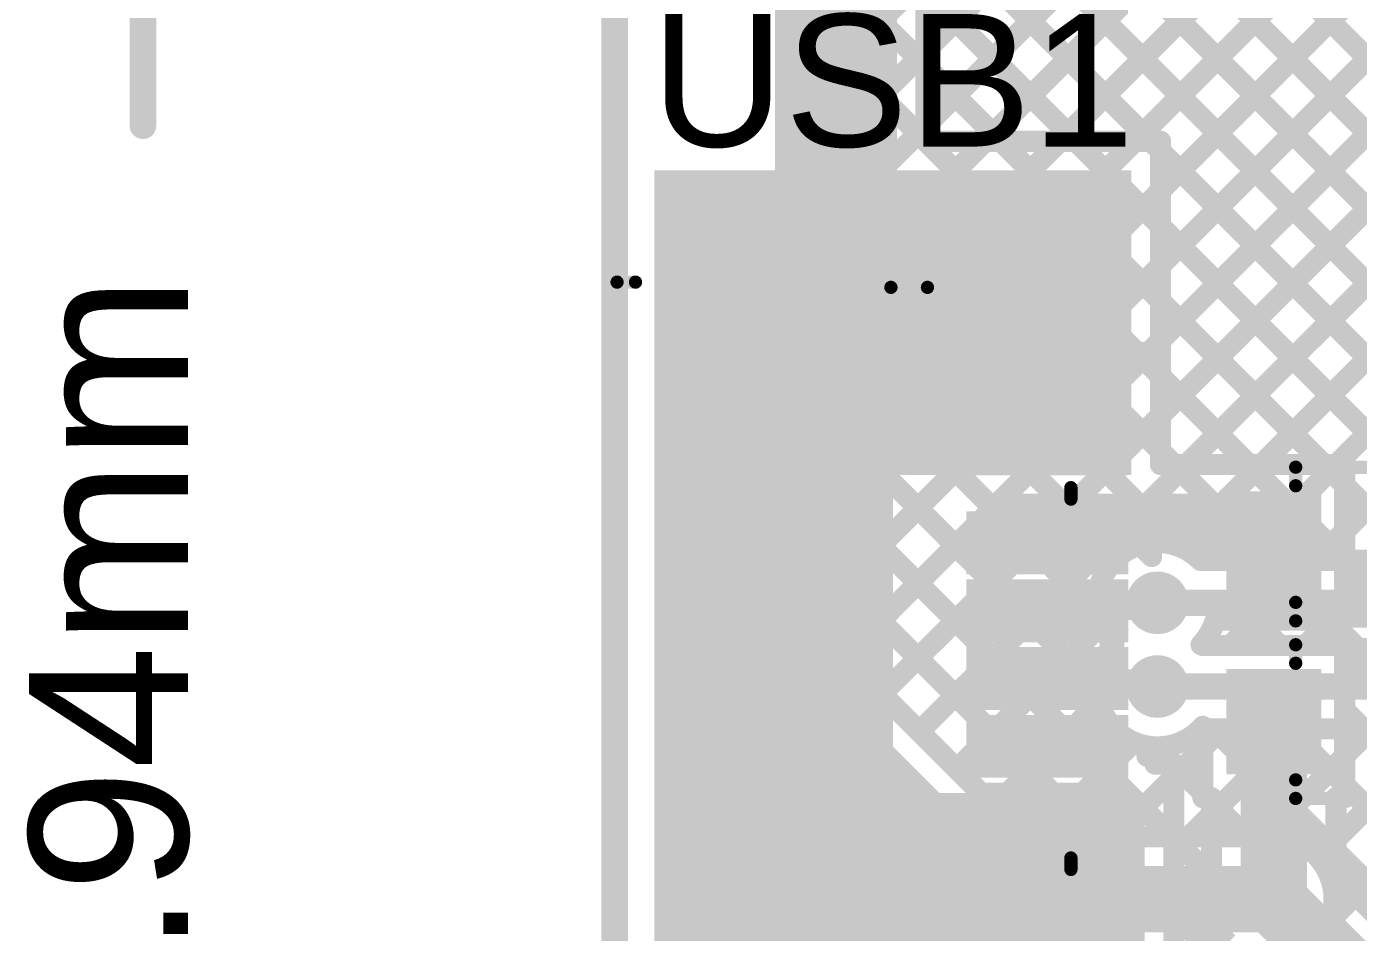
# Model space of a CAD drawing. Header units: millimetres. Extents: x -0.32 to 3.69, y -0.11 to 2.37.
# Drawn here: x -0.322 to 0.181, y 1.017 to 1.359 of the extents above; entities that cross this region are included whole.
import ezdxf

# ---------------------------------------------------------------- set-up
doc = ezdxf.new("R2010")
doc.units = ezdxf.units.MM
doc.header["$MEASUREMENT"] = 0
for name, color, linetype in [('BottomLayer', 5, 'Continuous'), ('Mechanical1', 6, 'Continuous'), ('Mechanical2', 216, 'Continuous'), ('TopLayer', 1, 'Continuous'), ('TopOverlay', 2, 'Continuous'), ('TopPaste', 8, 'Continuous'), ('TopSolder', 216, 'Continuous'), ('ViaHoleLayer', 16, 'Continuous')]:
    doc.layers.add(name, color=color, linetype=linetype)
doc.styles.add('Arial', font='', dxfattribs={"height": 0.2})
doc.styles.get('Arial').set_extended_font_data('Arial')

# ---------------------------------------------------------------- blocks, each defined once
blk = doc.blocks.new('10118192_0001LF__4')
at = {"layer": 'TopLayer'}
for points in [[(-0.18504, 0.09006), (-0.11417, 0.09006), (-0.11417, 0.01526), (-0.18504, 0.01526)], [(-0.00984, 0.01526), (-0.08465, 0.01526), (-0.08465, 0.09006), (-0.00984, 0.09006)], [(0.08465, 0.01526), (0.00984, 0.01526), (0.00984, 0.09006), (0.08465, 0.09006)], [(0.11417, 0.09006), (0.18504, 0.09006), (0.18504, 0.01526), (0.11417, 0.01526)], [(-0.08071, -0.07923), (-0.16339, -0.07923), (-0.16339, -0.01624), (-0.08071, -0.01624)], [(0.16339, -0.07923), (0.08071, -0.07923), (0.08071, -0.01624), (0.16339, -0.01624)], [(-0.04331, -0.07923), (-0.05906, -0.07923), (-0.05906, -0.02608), (-0.04331, -0.02608)], [(-0.01772, -0.07923), (-0.03346, -0.07923), (-0.03346, -0.02608), (-0.01772, -0.02608)], [(0.00787, -0.07923), (-0.00787, -0.07923), (-0.00787, -0.02608), (0.00787, -0.02608)], [(0.03346, -0.07923), (0.01772, -0.07923), (0.01772, -0.02608), (0.03346, -0.02608)], [(0.05906, -0.07923), (0.04331, -0.07923), (0.04331, -0.02608), (0.05906, -0.02608)]]:
    blk.add_hatch(color=1, dxfattribs=at).paths.add_polyline_path(points)
at = {"layer": 'TopPaste'}
for points in [[(-0.18504, 0.09006), (-0.11417, 0.09006), (-0.11417, 0.01526), (-0.18504, 0.01526)], [(-0.00984, 0.01526), (-0.08465, 0.01526), (-0.08465, 0.09006), (-0.00984, 0.09006)], [(0.08465, 0.01526), (0.00984, 0.01526), (0.00984, 0.09006), (0.08465, 0.09006)], [(0.11417, 0.09006), (0.18504, 0.09006), (0.18504, 0.01526), (0.11417, 0.01526)], [(-0.08071, -0.07923), (-0.16339, -0.07923), (-0.16339, -0.01624), (-0.08071, -0.01624)], [(0.16339, -0.07923), (0.08071, -0.07923), (0.08071, -0.01624), (0.16339, -0.01624)], [(-0.04331, -0.07923), (-0.05906, -0.07923), (-0.05906, -0.02608), (-0.04331, -0.02608)], [(-0.01772, -0.07923), (-0.03346, -0.07923), (-0.03346, -0.02608), (-0.01772, -0.02608)], [(0.00787, -0.07923), (-0.00787, -0.07923), (-0.00787, -0.02608), (0.00787, -0.02608)], [(0.03346, -0.07923), (0.01772, -0.07923), (0.01772, -0.02608), (0.03346, -0.02608)], [(0.05906, -0.07923), (0.04331, -0.07923), (0.04331, -0.02608), (0.05906, -0.02608)]]:
    blk.add_hatch(color=8, dxfattribs=at).paths.add_polyline_path(points)
at = {"layer": 'TopSolder'}
for points in [[(-0.18904, 0.09406), (-0.11017, 0.09406), (-0.11017, 0.01126), (-0.18904, 0.01126)], [(-0.00584, 0.01126), (-0.08865, 0.01126), (-0.08865, 0.09406), (-0.00584, 0.09406)], [(0.08865, 0.01126), (0.00584, 0.01126), (0.00584, 0.09406), (0.08865, 0.09406)], [(0.11017, 0.09406), (0.18904, 0.09406), (0.18904, 0.01126), (0.11017, 0.01126)], [(-0.07671, -0.08323), (-0.16739, -0.08323), (-0.16739, -0.01224), (-0.07671, -0.01224)], [(0.16739, -0.08323), (0.07671, -0.08323), (0.07671, -0.01224), (0.16739, -0.01224)], [(-0.03931, -0.08323), (-0.06306, -0.08323), (-0.06306, -0.02208), (-0.03931, -0.02208)], [(-0.01372, -0.08323), (-0.03746, -0.08323), (-0.03746, -0.02208), (-0.01372, -0.02208)], [(0.01187, -0.08323), (-0.01187, -0.08323), (-0.01187, -0.02208), (0.01187, -0.02208)], [(0.03746, -0.08323), (0.01372, -0.08323), (0.01372, -0.02208), (0.03746, -0.02208)], [(0.06306, -0.08323), (0.03931, -0.08323), (0.03931, -0.02208), (0.06306, -0.02208)]]:
    blk.add_hatch(color=216, dxfattribs=at).paths.add_polyline_path(points)
at = {"layer": 'TopOverlay'}
for points, const_width in [([(-0.198, 0.107), (-0.189, 0.107)], 0.00787), ([(-0.179, 0.107), (-0.17, 0.107)], 0.00787), ([(-0.161, 0.107), (-0.16, 0.107)], 0.00787), ([(-0.14961, 0.10974), (0.14961, 0.10974)], 0.005), ([(-0.14961, 0.10974), (-0.14961, 0.10139)], 0.005), ([(0.14961, 0.10974), (0.14961, 0.10279)], 0.005), ([(-0.209, 0.10279), (-0.209, 0.07479)], 0.00787), ([(-0.221, 0.08679), (-0.209, 0.07479)], 0.00787), ([(-0.221, 0.08679), (-0.196, 0.08679)], 0.00787), ([(-0.196, 0.08679), (-0.208, 0.07479)], 0.00787), ([(-0.14764, 0.0064), (-0.14764, -0.00738)], 0.005), ([(0.14764, 0.0064), (0.14764, -0.00738)], 0.005), ([(-0.07205, -0.06152), (-0.06772, -0.06152)], 0.005), ([(0.06772, -0.06152), (0.07205, -0.06152)], 0.005), ([(0.051, -0.087), (0.046, -0.092)], 0.00787), ([(0.051, -0.087), (0.056, -0.092)], 0.00787), ([(0.046, -0.092), (0.056, -0.092)], 0.00787)]:
    blk.add_lwpolyline(points, dxfattribs=dict(at, const_width=const_width))
for points, const_width in [([(-0.19997, 0.107, 1), (-0.19603, 0.107, 1)], 0.00394), ([(-0.19097, 0.107, 1), (-0.18703, 0.107, 1)], 0.00394), ([(-0.18097, 0.107, 1), (-0.17703, 0.107, 1)], 0.00394), ([(-0.17197, 0.107, 1), (-0.16803, 0.107, 1)], 0.00394), ([(-0.16297, 0.107, 1), (-0.15903, 0.107, 1)], 0.00394), ([(-0.16197, 0.107, 1), (-0.15803, 0.107, 1)], 0.00394), ([(-0.15086, 0.10974, 1), (-0.14836, 0.10974, 1)], 0.0025), ([(-0.15086, 0.10974, 1), (-0.14836, 0.10974, 1)], 0.0025), ([(0.14836, 0.10974, 1), (0.15086, 0.10974, 1)], 0.0025), ([(0.14836, 0.10974, 1), (0.15086, 0.10974, 1)], 0.0025), ([(-0.21097, 0.10279, 1), (-0.20703, 0.10279, 1)], 0.00394), ([(-0.15086, 0.10139, 1), (-0.14836, 0.10139, 1)], 0.0025), ([(0.14836, 0.10279, 1), (0.15086, 0.10279, 1)], 0.0025), ([(-0.22297, 0.08679, 1), (-0.21903, 0.08679, 1)], 0.00394), ([(-0.22297, 0.08679, 1), (-0.21903, 0.08679, 1)], 0.00394), ([(-0.19797, 0.08679, 1), (-0.19403, 0.08679, 1)], 0.00394), ([(-0.19797, 0.08679, 1), (-0.19403, 0.08679, 1)], 0.00394), ([(-0.21097, 0.07479, 1), (-0.20703, 0.07479, 1)], 0.00394), ([(-0.21097, 0.07479, 1), (-0.20703, 0.07479, 1)], 0.00394), ([(-0.20997, 0.07479, 1), (-0.20603, 0.07479, 1)], 0.00394), ([(-0.14889, 0.0064, 1), (-0.14639, 0.0064, 1)], 0.0025), ([(0.14639, 0.0064, 1), (0.14889, 0.0064, 1)], 0.0025), ([(-0.14889, -0.00738, 1), (-0.14639, -0.00738, 1)], 0.0025), ([(0.14639, -0.00738, 1), (0.14889, -0.00738, 1)], 0.0025), ([(-0.0733, -0.06152, 1), (-0.0708, -0.06152, 1)], 0.0025), ([(-0.06897, -0.06152, 1), (-0.06647, -0.06152, 1)], 0.0025), ([(0.06647, -0.06152, 1), (0.06897, -0.06152, 1)], 0.0025), ([(0.0708, -0.06152, 1), (0.0733, -0.06152, 1)], 0.0025), ([(0.04903, -0.087, 1), (0.05297, -0.087, 1)], 0.00394), ([(0.04903, -0.087, 1), (0.05297, -0.087, 1)], 0.00394), ([(0.04403, -0.092, 1), (0.04797, -0.092, 1)], 0.00394), ([(0.04403, -0.092, 1), (0.04797, -0.092, 1)], 0.00394), ([(0.05403, -0.092, 1), (0.05797, -0.092, 1)], 0.00394), ([(0.05403, -0.092, 1), (0.05797, -0.092, 1)], 0.00394)]:
    blk.add_lwpolyline(points, format="xyb", close=True, dxfattribs=dict(at, const_width=const_width))
blk = doc.blocks.new('SOD_323_51')
at = {"layer": 'TopLayer'}
for points in [[(-0.02953, -0.01772), (-0.06102, -0.01772), (-0.06102, 0.01772), (-0.02953, 0.01772)], [(0.06102, -0.01772), (0.02953, -0.01772), (0.02953, 0.01772), (0.06102, 0.01772)]]:
    blk.add_hatch(color=1, dxfattribs=at).paths.add_polyline_path(points)
at = {"layer": 'TopOverlay'}
for points in [[(-0.079, 0.019), (-0.036, 0.019), (-0.036, 0.031), (-0.079, 0.031)], [(-0.079, -0.02), (-0.062, -0.02), (-0.062, 0.02), (-0.079, 0.02)], [(-0.079, -0.031), (-0.036, -0.031), (-0.036, -0.019), (-0.079, -0.019)]]:
    blk.add_hatch(color=2, dxfattribs=at).paths.add_polyline_path(points)
at = {"layer": 'TopPaste'}
for points in [[(-0.02953, -0.01772), (-0.06102, -0.01772), (-0.06102, 0.01772), (-0.02953, 0.01772)], [(0.06102, -0.01772), (0.02953, -0.01772), (0.02953, 0.01772), (0.06102, 0.01772)]]:
    blk.add_hatch(color=8, dxfattribs=at).paths.add_polyline_path(points)
at = {"layer": 'TopSolder'}
for points in [[(-0.02736, -0.01988), (-0.06319, -0.01988), (-0.06319, 0.01988), (-0.02736, 0.01988)], [(0.06319, -0.01988), (0.02736, -0.01988), (0.02736, 0.01988), (0.06319, 0.01988)]]:
    blk.add_hatch(color=216, dxfattribs=at).paths.add_polyline_path(points)
at = {"layer": 'TopOverlay', "const_width": 0.005}
for points in [[(0.037, 0.029), (-0.036, 0.029)], [(0.037, 0.029), (0.037, 0.022)], [(0.037, -0.022), (0.037, -0.029)], [(0.037, -0.029), (-0.036, -0.029)]]:
    blk.add_lwpolyline(points, dxfattribs=at)
at = {"layer": 'TopOverlay', "const_width": 0.0025}
for points in [[(-0.03725, 0.029, 1), (-0.03475, 0.029, 1)], [(0.03575, 0.029, 1), (0.03825, 0.029, 1)], [(0.03575, 0.029, 1), (0.03825, 0.029, 1)], [(0.03575, 0.022, 1), (0.03825, 0.022, 1)], [(0.03575, -0.022, 1), (0.03825, -0.022, 1)], [(-0.03725, -0.029, 1), (-0.03475, -0.029, 1)], [(0.03575, -0.029, 1), (0.03825, -0.029, 1)], [(0.03575, -0.029, 1), (0.03825, -0.029, 1)]]:
    blk.add_lwpolyline(points, format="xyb", close=True, dxfattribs=at)
blk = doc.blocks.new('SOD_323_52')
at = {"layer": 'TopLayer'}
for points in [[(-0.02953, -0.01772), (-0.06102, -0.01772), (-0.06102, 0.01772), (-0.02953, 0.01772)], [(0.06102, -0.01772), (0.02953, -0.01772), (0.02953, 0.01772), (0.06102, 0.01772)]]:
    blk.add_hatch(color=1, dxfattribs=at).paths.add_polyline_path(points)
at = {"layer": 'TopOverlay'}
for points in [[(-0.079, 0.019), (-0.036, 0.019), (-0.036, 0.031), (-0.079, 0.031)], [(-0.079, -0.02), (-0.062, -0.02), (-0.062, 0.02), (-0.079, 0.02)], [(-0.079, -0.031), (-0.036, -0.031), (-0.036, -0.019), (-0.079, -0.019)]]:
    blk.add_hatch(color=2, dxfattribs=at).paths.add_polyline_path(points)
at = {"layer": 'TopPaste'}
for points in [[(-0.02953, -0.01772), (-0.06102, -0.01772), (-0.06102, 0.01772), (-0.02953, 0.01772)], [(0.06102, -0.01772), (0.02953, -0.01772), (0.02953, 0.01772), (0.06102, 0.01772)]]:
    blk.add_hatch(color=8, dxfattribs=at).paths.add_polyline_path(points)
at = {"layer": 'TopSolder'}
for points in [[(-0.02736, -0.01988), (-0.06319, -0.01988), (-0.06319, 0.01988), (-0.02736, 0.01988)], [(0.06319, -0.01988), (0.02736, -0.01988), (0.02736, 0.01988), (0.06319, 0.01988)]]:
    blk.add_hatch(color=216, dxfattribs=at).paths.add_polyline_path(points)
at = {"layer": 'TopOverlay', "const_width": 0.005}
for points in [[(0.037, 0.029), (-0.036, 0.029)], [(0.037, 0.029), (0.037, 0.022)], [(0.037, -0.022), (0.037, -0.029)], [(0.037, -0.029), (-0.036, -0.029)]]:
    blk.add_lwpolyline(points, dxfattribs=at)
at = {"layer": 'TopOverlay', "const_width": 0.0025}
for points in [[(-0.03725, 0.029, 1), (-0.03475, 0.029, 1)], [(0.03575, 0.029, 1), (0.03825, 0.029, 1)], [(0.03575, 0.029, 1), (0.03825, 0.029, 1)], [(0.03575, 0.022, 1), (0.03825, 0.022, 1)], [(0.03575, -0.022, 1), (0.03825, -0.022, 1)], [(-0.03725, -0.029, 1), (-0.03475, -0.029, 1)], [(0.03575, -0.029, 1), (0.03825, -0.029, 1)], [(0.03575, -0.029, 1), (0.03825, -0.029, 1)]]:
    blk.add_lwpolyline(points, format="xyb", close=True, dxfattribs=at)

msp = doc.modelspace()

# ---------------------------------------------------------------- hatches: boundary and pattern name
at = {"layer": 'BottomLayer'}
h = msp.add_hatch(color=5, dxfattribs=at)
edge = h.paths.add_edge_path()
edge.add_arc((0.10483, 1.14183), 0.01181, 0, 360)
h = msp.add_hatch(color=5, dxfattribs=at)
edge = h.paths.add_edge_path()
edge.add_arc((0.10483, 1.11024), 0.01181, 0, 360)
h = msp.add_hatch(color=5, dxfattribs=at)
edge = h.paths.add_edge_path()
edge.add_arc((0.148, 1.03), 0.01181, 0, 360)
at = {"layer": 'TopLayer'}
for points in [[(-0.085, 1.19), (0.095, 1.19), (0.095, 1.305), (-0.085, 1.305)], [(-0.085, 0.92), (0.005, 0.92), (0.005, 1.305), (-0.085, 1.305)], [(0.037, 1.16174), (0.164, 1.16174), (0.164, 1.183), (0.037, 1.183)], [(-0.02, 0.92), (0.1, 0.92), (0.1, 1.07), (-0.02, 1.07)]]:
    msp.add_hatch(color=1, dxfattribs=at).paths.add_polyline_path(points)
h = msp.add_hatch(color=1, dxfattribs=at)
edge = h.paths.add_edge_path()
edge.add_arc((0.10483, 1.14183), 0.01181, 0, 360)
h = msp.add_hatch(color=1, dxfattribs=at)
edge = h.paths.add_edge_path()
edge.add_arc((0.10483, 1.11024), 0.01181, 0, 360)
h = msp.add_hatch(color=1, dxfattribs=at)
edge = h.paths.add_edge_path()
edge.add_arc((0.148, 1.03), 0.01181, 0, 360)
at = {"layer": 'ViaHoleLayer'}
h = msp.add_hatch(color=16, dxfattribs=at)
edge = h.paths.add_edge_path()
edge.add_arc((0.10483, 1.14183), 0.00591, 0, 360)
h = msp.add_hatch(color=16, dxfattribs=at)
edge = h.paths.add_edge_path()
edge.add_arc((0.10483, 1.11024), 0.00591, 0, 360)
h = msp.add_hatch(color=16, dxfattribs=at)
edge = h.paths.add_edge_path()
edge.add_arc((0.148, 1.03), 0.00591, 0, 360)

# ---------------------------------------------------------------- linework, layer by layer
at = {"layer": 'BottomLayer'}
for points, const_width in [([(-0.0035, 1.35758), (0.54642, 1.9075)], 0.008), ([(-0.0035, 1.32929), (0.57471, 1.9075)], 0.008), ([(-0.0035, 1.30101), (0.55368, 1.85819)], 0.008), ([(-0.0035, 1.27272), (0.56984, 1.84607)], 0.008), ([(-0.027, 1.102), (-0.027, 1.804)], 0.025), ([(-0.0035, 1.24444), (0.554, 1.80194)], 0.008), ([(-0.0035, 1.11173), (-0.0035, 1.79427)], 0.008), ([(-0.0035, 1.21616), (0.41363, 1.63328)], 0.008), ([(-0.0035, 1.18787), (0.4304, 1.62178)], 0.008), ([(-0.0035, 1.15959), (0.45841, 1.6215)], 0.008), ([(-0.0035, 1.1313), (0.4867, 1.6215)], 0.008), ([(0.00086, 1.10738), (0.51498, 1.6215)], 0.008), ([(0.015, 1.09323), (0.54327, 1.6215)], 0.008), ([(0.11313, 1.16308), (0.57155, 1.6215)], 0.008), ([(0.13617, 1.15783), (0.59983, 1.6215)], 0.008), ([(0.16445, 1.15783), (0.62812, 1.6215)], 0.008), ([(-0.0035, 1.53491), (0.35539, 1.17602)], 0.008), ([(-0.0035, 1.50663), (0.34125, 1.16188)], 0.008), ([(-0.0035, 1.47835), (0.31701, 1.15783)], 0.008), ([(-0.0035, 1.45006), (0.28873, 1.15783)], 0.008), ([(-0.0035, 1.42178), (0.26044, 1.15783)], 0.008), ([(-0.0035, 1.39349), (0.23216, 1.15783)], 0.008), ([(-0.0035, 1.36521), (0.20387, 1.15783)], 0.008), ([(-0.0035, 1.33692), (0.17559, 1.15783)], 0.008), ([(-0.0035, 1.30864), (0.14731, 1.15783)], 0.008), ([(-0.0035, 1.28036), (0.11424, 1.16262)], 0.008), ([(-0.0035, 1.25207), (0.08968, 1.15889)], 0.008), ([(-0.0035, 1.22379), (0.08236, 1.13793)], 0.008), ([(-0.0035, 1.1955), (0.08203, 1.10998)], 0.008), ([(-0.0035, 1.16722), (0.11022, 1.0535)], 0.008), ([(0.12109, 1.15783), (0.33721, 1.15783)], 0.008), ([(0.10483, 1.14183), (0.34383, 1.14183)], 0.01), ([(-0.0035, 1.13893), (0.08193, 1.0535)], 0.008), ([(0.02914, 1.07909), (0.08359, 1.13354)], 0.008), ([(-0.0035, 1.11173), (0.05473, 1.0535)], 0.008), ([(-0.027, 1.102), (0.045, 1.03)], 0.025), ([(0.10483, 1.11024), (0.33724, 1.11024)], 0.01), ([(0.04328, 1.06495), (0.08277, 1.10444)], 0.008), ([(0.0884, 1.0535), (0.12915, 1.09424)], 0.008), ([(0.11669, 1.0535), (0.15743, 1.09424)], 0.008), ([(0.12109, 1.09424), (0.33724, 1.09424)], 0.008), ([(0.12604, 1.09424), (0.67196, 0.54833)], 0.008), ([(0.14497, 1.0535), (0.18571, 1.09424)], 0.008), ([(0.15433, 1.09424), (0.70024, 0.54833)], 0.008), ([(0.16547, 1.04572), (0.214, 1.09424)], 0.008), ([(0.17013, 1.02209), (0.24228, 1.09424)], 0.008), ([(0.18261, 1.09424), (0.72853, 0.54833)], 0.008), ([(0.06012, 1.0535), (0.09588, 1.08926)], 0.008), ([(0.10457, 1.08743), (0.1385, 1.0535)], 0.008), ([(-0.026, 1.06777), (0.02837, 1.0134)], 0.008), ([(-0.026, 0.10629), (-0.026, 1.06777)], 0.008), ([(-0.026, 1.05223), (-0.01823, 1.06)], 0.008), ([(0.05473, 1.0535), (0.148, 1.0535)], 0.008), ([(-0.026, 1.0483), (0.3753, 0.647)], 0.008), ([(-0.026, 1.02395), (-0.00409, 1.04586)], 0.008), ([(0.045, 1.03), (0.148, 1.03)], 0.025), ([(-0.026, 0.99567), (0.01005, 1.03172)], 0.008), ([(0.17007, 1.02193), (0.64367, 0.54833)], 0.008), ([(-0.026, 1.02001), (0.34701, 0.647)], 0.008), ([(-0.026, 0.96738), (0.02419, 1.01757)], 0.008)]:
    msp.add_lwpolyline(points, dxfattribs=dict(at, const_width=const_width))
for points, const_width in [([(-0.0055, 1.35758, 1), (-0.0015, 1.35758, 1)], 0.004), ([(-0.0055, 1.33692, 1), (-0.0015, 1.33692, 1)], 0.004), ([(-0.0055, 1.32929, 1), (-0.0015, 1.32929, 1)], 0.004), ([(-0.0055, 1.30864, 1), (-0.0015, 1.30864, 1)], 0.004), ([(-0.0055, 1.30101, 1), (-0.0015, 1.30101, 1)], 0.004), ([(-0.0055, 1.28036, 1), (-0.0015, 1.28036, 1)], 0.004), ([(-0.0055, 1.27272, 1), (-0.0015, 1.27272, 1)], 0.004), ([(-0.0055, 1.25207, 1), (-0.0015, 1.25207, 1)], 0.004), ([(-0.0055, 1.24444, 1), (-0.0015, 1.24444, 1)], 0.004), ([(-0.0055, 1.22379, 1), (-0.0015, 1.22379, 1)], 0.004), ([(-0.0055, 1.21616, 1), (-0.0015, 1.21616, 1)], 0.004), ([(-0.0055, 1.1955, 1), (-0.0015, 1.1955, 1)], 0.004), ([(-0.0055, 1.18787, 1), (-0.0015, 1.18787, 1)], 0.004), ([(-0.0055, 1.16722, 1), (-0.0015, 1.16722, 1)], 0.004), ([(0.11113, 1.16308, 1), (0.11513, 1.16308, 1)], 0.004), ([(0.11224, 1.16262, 1), (0.11624, 1.16262, 1)], 0.004), ([(-0.0055, 1.15959, 1), (-0.0015, 1.15959, 1)], 0.004), ([(0.08768, 1.15889, 1), (0.09168, 1.15889, 1)], 0.004), ([(0.11909, 1.15783, 1), (0.12309, 1.15783, 1)], 0.004), ([(0.11909, 1.15783, 1), (0.12309, 1.15783, 1)], 0.004), ([(0.13417, 1.15783, 1), (0.13817, 1.15783, 1)], 0.004), ([(0.14531, 1.15783, 1), (0.14931, 1.15783, 1)], 0.004), ([(0.16245, 1.15783, 1), (0.16645, 1.15783, 1)], 0.004), ([(0.17359, 1.15783, 1), (0.17759, 1.15783, 1)], 0.004), ([(0.10233, 1.14183, 1), (0.10733, 1.14183, 1)], 0.005), ([(-0.0055, 1.13893, 1), (-0.0015, 1.13893, 1)], 0.004), ([(0.08036, 1.13793, 1), (0.08436, 1.13793, 1)], 0.004), ([(0.08159, 1.13354, 1), (0.08559, 1.13354, 1)], 0.004), ([(-0.0055, 1.1313, 1), (-0.0015, 1.1313, 1)], 0.004), ([(0.08638, 1.12604, 1), (0.09038, 1.12604, 1)], 0.004), ([(0.08638, 1.12604, 1), (0.09038, 1.12604, 1)], 0.004), ([(-0.0055, 1.11173, 1), (-0.0015, 1.11173, 1)], 0.004), ([(-0.0055, 1.11173, 1), (-0.0015, 1.11173, 1)], 0.004), ([(-0.03325, 1.102, 1), (-0.02075, 1.102, 1)], 0.0125), ([(-0.03325, 1.102, 1), (-0.02075, 1.102, 1)], 0.0125), ([(-0.00114, 1.10738, 1), (0.00286, 1.10738, 1)], 0.004), ([(0.08003, 1.10998, 1), (0.08403, 1.10998, 1)], 0.004), ([(0.10233, 1.11024, 1), (0.10733, 1.11024, 1)], 0.005), ([(0.08077, 1.10444, 1), (0.08477, 1.10444, 1)], 0.004), ([(0.013, 1.09323, 1), (0.017, 1.09323, 1)], 0.004), ([(0.11909, 1.09424, 1), (0.12309, 1.09424, 1)], 0.004), ([(0.11909, 1.09424, 1), (0.12309, 1.09424, 1)], 0.004), ([(0.12404, 1.09424, 1), (0.12804, 1.09424, 1)], 0.004), ([(0.12715, 1.09424, 1), (0.13115, 1.09424, 1)], 0.004), ([(0.15233, 1.09424, 1), (0.15633, 1.09424, 1)], 0.004), ([(0.15543, 1.09424, 1), (0.15943, 1.09424, 1)], 0.004), ([(0.18061, 1.09424, 1), (0.18461, 1.09424, 1)], 0.004), ([(0.09388, 1.08926, 1), (0.09788, 1.08926, 1)], 0.004), ([(0.10257, 1.08743, 1), (0.10657, 1.08743, 1)], 0.004), ([(0.02714, 1.07909, 1), (0.03114, 1.07909, 1)], 0.004), ([(-0.028, 1.06777, 1), (-0.024, 1.06777, 1)], 0.004), ([(-0.028, 1.06777, 1), (-0.024, 1.06777, 1)], 0.004), ([(0.04128, 1.06495, 1), (0.04528, 1.06495, 1)], 0.004), ([(-0.02023, 1.06, 1), (-0.01623, 1.06, 1)], 0.004), ([(-0.028, 1.05223, 1), (-0.024, 1.05223, 1)], 0.004), ([(0.05273, 1.0535, 1), (0.05673, 1.0535, 1)], 0.004), ([(0.05273, 1.0535, 1), (0.05673, 1.0535, 1)], 0.004), ([(0.05812, 1.0535, 1), (0.06212, 1.0535, 1)], 0.004), ([(0.07993, 1.0535, 1), (0.08393, 1.0535, 1)], 0.004), ([(0.0864, 1.0535, 1), (0.0904, 1.0535, 1)], 0.004), ([(0.10822, 1.0535, 1), (0.11222, 1.0535, 1)], 0.004), ([(0.11469, 1.0535, 1), (0.11869, 1.0535, 1)], 0.004), ([(0.1365, 1.0535, 1), (0.1405, 1.0535, 1)], 0.004), ([(0.14297, 1.0535, 1), (0.14697, 1.0535, 1)], 0.004), ([(0.146, 1.0535, 1), (0.15, 1.0535, 1)], 0.004), ([(0.146, 1.0535, 1), (0.15, 1.0535, 1)], 0.004), ([(-0.028, 1.0483, 1), (-0.024, 1.0483, 1)], 0.004), ([(-0.00609, 1.04586, 1), (-0.00209, 1.04586, 1)], 0.004), ([(0.16347, 1.04572, 1), (0.16747, 1.04572, 1)], 0.004), ([(0.03875, 1.03, 1), (0.05125, 1.03, 1)], 0.0125), ([(0.03875, 1.03, 1), (0.05125, 1.03, 1)], 0.0125), ([(0.14175, 1.03, 1), (0.15425, 1.03, 1)], 0.0125), ([(0.00805, 1.03172, 1), (0.01205, 1.03172, 1)], 0.004), ([(0.1695, 1.03, 1), (0.1735, 1.03, 1)], 0.004), ([(0.1695, 1.03, 1), (0.1735, 1.03, 1)], 0.004), ([(-0.028, 1.02395, 1), (-0.024, 1.02395, 1)], 0.004), ([(0.16807, 1.02193, 1), (0.17207, 1.02193, 1)], 0.004), ([(0.16813, 1.02209, 1), (0.17213, 1.02209, 1)], 0.004), ([(-0.028, 1.02001, 1), (-0.024, 1.02001, 1)], 0.004), ([(0.02219, 1.01757, 1), (0.02619, 1.01757, 1)], 0.004)]:
    msp.add_lwpolyline(points, format="xyb", close=True, dxfattribs=dict(at, const_width=const_width))
at = {"layer": 'BottomLayer', "const_width": 0.008}
for points in [[(0.08838, 1.12604, -0.993763), (0.12109, 1.15783)], [(0.12109, 1.09424, -0.993763), (0.08838, 1.12604)], [(0.148, 1.0535, -0.414214), (0.1715, 1.03)], [(0.1715, 1.03, -0.414214), (0.148, 1.0065)]]:
    msp.add_lwpolyline(points, format="xyb", dxfattribs=at)
at = {"layer": 'Mechanical1', "const_width": 0.01}
msp.add_lwpolyline([(-0.278, 1.32187), (-0.278, 2.255)], dxfattribs=at)
at = {"layer": 'Mechanical1', "const_width": 0.005}
msp.add_lwpolyline([(-0.2805, 1.32187, 1), (-0.2755, 1.32187, 1)], format="xyb", close=True, dxfattribs=at)
at = {"layer": 'Mechanical2', "const_width": 0.01}
for points in [[(-0.1, 1.04951), (-0.1, 2.255)], [(-0.1, 0.73849), (-0.1, 1.04951)]]:
    msp.add_lwpolyline(points, dxfattribs=at)
at = {"layer": 'Mechanical2', "const_width": 0.005}
msp.add_lwpolyline([(-0.1025, 1.04951, 1), (-0.0975, 1.04951, 1)], format="xyb", close=True, dxfattribs=at)
msp.add_lwpolyline([(-0.1025, 1.04951, 1), (-0.0975, 1.04951, 1)], format="xyb", close=True, dxfattribs=at)
at = {"layer": 'TopLayer'}
for points, const_width in [([(0.106, 1.26909), (0.74441, 1.9075)], 0.008), ([(0.106, 1.2408), (0.7727, 1.9075)], 0.008), ([(-0.006, 1.29885), (-0.006, 1.8569)], 0.025), ([(0.0175, 1.316), (0.0175, 1.84717)], 0.008), ([(0.0175, 1.35029), (0.4105, 1.74329)], 0.008), ([(0.0175, 1.32201), (0.4105, 1.71501)], 0.008), ([(0.03978, 1.316), (0.4105, 1.68672)], 0.008), ([(0.106, 1.21252), (0.57744, 1.68396)], 0.008), ([(0.11577, 1.194), (0.583, 1.66123)], 0.008), ([(0.06806, 1.316), (0.4105, 1.65844)], 0.008), ([(0.09634, 1.316), (0.41363, 1.63328)], 0.008), ([(0.14405, 1.194), (0.583, 1.63295)], 0.008), ([(0.106, 1.29737), (0.4304, 1.62178)], 0.008), ([(0.17233, 1.194), (0.583, 1.60467)], 0.008), ([(0.0175, 1.51391), (0.79391, 0.7375)], 0.008), ([(0.0175, 1.48563), (0.76563, 0.7375)], 0.008), ([(0.0175, 1.45735), (0.26885, 1.206)], 0.008), ([(0.0175, 1.42906), (0.24056, 1.206)], 0.008), ([(0.0175, 1.40078), (0.10228, 1.316)], 0.008), ([(0.0175, 1.37249), (0.07399, 1.316)], 0.008), ([(0.0175, 1.34421), (0.04571, 1.316)], 0.008), ([(0.0175, 1.316), (0.106, 1.316)], 0.008), ([(0.10228, 1.316), (0.106, 1.31228)], 0.008), ([(0.106, 1.194), (0.106, 1.316)], 0.008), ([(0.106, 1.31228), (0.21228, 1.206)], 0.008), ([(-0.0171, 1.28775), (-0.006, 1.29885)], 0.025), ([(-0.04003, 1.26285), (-0.0171, 1.28578)], 0.025), ([(-0.0171, 1.28578), (-0.0171, 1.28775)], 0.025), ([(0.106, 1.28399), (0.208, 1.18199)], 0.008), ([(-0.042, 1.26285), (-0.04003, 1.26285)], 0.025), ([(0.106, 1.25571), (0.16771, 1.194)], 0.008), ([(0.05839, 1.23529), (0.09989, 1.23529)], 0.01), ([(0.106, 1.22742), (0.13942, 1.194)], 0.008), ([(0.106, 1.19914), (0.11114, 1.194)], 0.008), ([(0.17547, 1.16885), (0.208, 1.20138)], 0.008), ([(0.106, 1.194), (0.175, 1.194)], 0.008), ([(0.17547, 1.13528), (0.17547, 1.19272)], 0.008), ([(0.17547, 1.18624), (0.208, 1.15371)], 0.008), ([(0.17547, 1.14057), (0.208, 1.1731)], 0.008), ([(0.06353, 1.16721), (0.13751, 1.16721)], 0.012), ([(0.06332, 1.16443), (0.0636, 1.16471)], 0.012), ([(0.06332, 1.16443), (0.06353, 1.16421)], 0.012), ([(0.13751, 1.16421), (0.13772, 1.164)], 0.012), ([(0.17547, 1.15795), (0.208, 1.12542)], 0.008), ([(0.10333, 1.14033), (0.10483, 1.14183)], 0.01), ([(0.17547, 1.11229), (0.208, 1.14481)], 0.008), ([(0.06332, 1.13883), (0.06482, 1.14033)], 0.01), ([(0.06482, 1.14033), (0.10333, 1.14033)], 0.01), ([(0.17019, 1.13528), (0.17547, 1.14057)], 0.008), ([(0.12668, 1.13528), (0.17547, 1.13528)], 0.008), ([(0.13233, 1.12572), (0.1419, 1.13528)], 0.008), ([(0.14157, 1.13528), (0.15114, 1.12572)], 0.008), ([(0.16062, 1.12572), (0.17019, 1.13528)], 0.008), ([(0.16986, 1.13528), (0.208, 1.09714)], 0.008), ([(0.12198, 1.12572), (0.17547, 1.12572)], 0.008), ([(0.17547, 1.06828), (0.17547, 1.12572)], 0.008), ([(0.06332, 1.11324), (0.06482, 1.11174)], 0.01), ([(0.06482, 1.11174), (0.10333, 1.11174)], 0.01), ([(0.10333, 1.11174), (0.10483, 1.11024)], 0.01), ([(0.17547, 1.084), (0.208, 1.11653)], 0.008), ([(0.14872, 1.03), (0.14872, 1.097)], 0.025), ([(0.17547, 1.10138), (0.208, 1.06886)], 0.008), ([(0.12198, 1.06828), (0.12198, 1.09519)], 0.008), ([(0.10089, 1.08394), (0.10089, 1.08778)], 0.008), ([(0.10457, 1.08743), (0.12198, 1.07003)], 0.008), ([(0.111, 1.0761), (0.12198, 1.08707)], 0.008), ([(0.17222, 1.05247), (0.208, 1.08824)], 0.008), ([(0.10389, 1.081), (0.111, 1.081)], 0.008), ([(0.111, 0.909), (0.111, 1.081)], 0.008), ([(0.17547, 1.0731), (0.218, 1.03057)], 0.008), ([(0.12198, 1.06828), (0.12522, 1.06828)], 0.008), ([(0.12522, 1.03579), (0.12522, 1.06828)], 0.008), ([(0.17222, 1.06828), (0.17547, 1.06828)], 0.008), ([(0.17222, 1.03901), (0.17222, 1.06828)], 0.008), ([(0.111, 1.04781), (0.12522, 1.06204)], 0.008), ([(0.17964, 1.0316), (0.208, 1.05996)], 0.008), ([(0.111, 1.05272), (0.12522, 1.03849)], 0.008), ([(0.17222, 1.04806), (0.218, 1.00229)], 0.008), ([(0.148, 1.03), (0.195, 0.983)], 0.025), ([(0.17222, 1.03901), (0.2116, 0.99963)], 0.008), ([(0.111, 1.01953), (0.12473, 1.03326)], 0.008), ([(0.111, 1.02443), (0.1715, 0.96393)], 0.008)]:
    msp.add_lwpolyline(points, dxfattribs=dict(at, const_width=const_width))
for points, const_width in [([(0.0155, 1.35029, 1), (0.0195, 1.35029, 1)], 0.004), ([(0.0155, 1.34421, 1), (0.0195, 1.34421, 1)], 0.004), ([(0.0155, 1.32201, 1), (0.0195, 1.32201, 1)], 0.004), ([(0.0155, 1.316, 1), (0.0195, 1.316, 1)], 0.004), ([(0.0155, 1.316, 1), (0.0195, 1.316, 1)], 0.004), ([(0.03778, 1.316, 1), (0.04178, 1.316, 1)], 0.004), ([(0.04371, 1.316, 1), (0.04771, 1.316, 1)], 0.004), ([(0.06606, 1.316, 1), (0.07006, 1.316, 1)], 0.004), ([(0.07199, 1.316, 1), (0.07599, 1.316, 1)], 0.004), ([(0.09434, 1.316, 1), (0.09834, 1.316, 1)], 0.004), ([(0.10028, 1.316, 1), (0.10428, 1.316, 1)], 0.004), ([(0.10028, 1.316, 1), (0.10428, 1.316, 1)], 0.004), ([(0.104, 1.316, 1), (0.108, 1.316, 1)], 0.004), ([(0.104, 1.316, 1), (0.108, 1.316, 1)], 0.004), ([(0.104, 1.31228, 1), (0.108, 1.31228, 1)], 0.004), ([(0.104, 1.31228, 1), (0.108, 1.31228, 1)], 0.004), ([(-0.01225, 1.29885, 1), (0.00025, 1.29885, 1)], 0.0125), ([(-0.01225, 1.29885, 1), (0.00025, 1.29885, 1)], 0.0125), ([(-0.02335, 1.28775, 1), (-0.01085, 1.28775, 1)], 0.0125), ([(-0.02335, 1.28775, 1), (-0.01085, 1.28775, 1)], 0.0125), ([(-0.02335, 1.28578, 1), (-0.01085, 1.28578, 1)], 0.0125), ([(-0.02335, 1.28578, 1), (-0.01085, 1.28578, 1)], 0.0125), ([(0.104, 1.29737, 1), (0.108, 1.29737, 1)], 0.004), ([(0.104, 1.28399, 1), (0.108, 1.28399, 1)], 0.004), ([(-0.04825, 1.26285, 1), (-0.03575, 1.26285, 1)], 0.0125), ([(-0.04628, 1.26285, 1), (-0.03378, 1.26285, 1)], 0.0125), ([(-0.04628, 1.26285, 1), (-0.03378, 1.26285, 1)], 0.0125), ([(0.104, 1.26909, 1), (0.108, 1.26909, 1)], 0.004), ([(0.104, 1.25571, 1), (0.108, 1.25571, 1)], 0.004), ([(0.104, 1.2408, 1), (0.108, 1.2408, 1)], 0.004), ([(0.05589, 1.23529, 1), (0.06089, 1.23529, 1)], 0.005), ([(0.09739, 1.23529, 1), (0.10239, 1.23529, 1)], 0.005), ([(0.104, 1.22742, 1), (0.108, 1.22742, 1)], 0.004), ([(0.104, 1.21252, 1), (0.108, 1.21252, 1)], 0.004), ([(0.104, 1.19914, 1), (0.108, 1.19914, 1)], 0.004), ([(0.104, 1.194, 1), (0.108, 1.194, 1)], 0.004), ([(0.104, 1.194, 1), (0.108, 1.194, 1)], 0.004), ([(0.10914, 1.194, 1), (0.11314, 1.194, 1)], 0.004), ([(0.11377, 1.194, 1), (0.11777, 1.194, 1)], 0.004), ([(0.13742, 1.194, 1), (0.14142, 1.194, 1)], 0.004), ([(0.14205, 1.194, 1), (0.14605, 1.194, 1)], 0.004), ([(0.16571, 1.194, 1), (0.16971, 1.194, 1)], 0.004), ([(0.17033, 1.194, 1), (0.17433, 1.194, 1)], 0.004), ([(0.173, 1.194, 1), (0.177, 1.194, 1)], 0.004), ([(0.17347, 1.19272, 1), (0.17747, 1.19272, 1)], 0.004), ([(0.17347, 1.18624, 1), (0.17747, 1.18624, 1)], 0.004), ([(0.06053, 1.16721, 1), (0.06653, 1.16721, 1)], 0.006), ([(0.13451, 1.16721, 1), (0.14051, 1.16721, 1)], 0.006), ([(0.17347, 1.16885, 1), (0.17747, 1.16885, 1)], 0.004), ([(0.06032, 1.16443, 1), (0.06632, 1.16443, 1)], 0.006), ([(0.06032, 1.16443, 1), (0.06632, 1.16443, 1)], 0.006), ([(0.06053, 1.16421, 1), (0.06653, 1.16421, 1)], 0.006), ([(0.0606, 1.16471, 1), (0.0666, 1.16471, 1)], 0.006), ([(0.13451, 1.16421, 1), (0.14051, 1.16421, 1)], 0.006), ([(0.13472, 1.164, 1), (0.14072, 1.164, 1)], 0.006), ([(0.17347, 1.15795, 1), (0.17747, 1.15795, 1)], 0.004), ([(0.10233, 1.14183, 1), (0.10733, 1.14183, 1)], 0.005), ([(0.06082, 1.13883, 1), (0.06582, 1.13883, 1)], 0.005), ([(0.06232, 1.14033, 1), (0.06732, 1.14033, 1)], 0.005), ([(0.06232, 1.14033, 1), (0.06732, 1.14033, 1)], 0.005), ([(0.10083, 1.14033, 1), (0.10583, 1.14033, 1)], 0.005), ([(0.10083, 1.14033, 1), (0.10583, 1.14033, 1)], 0.005), ([(0.17347, 1.14057, 1), (0.17747, 1.14057, 1)], 0.004), ([(0.17347, 1.14057, 1), (0.17747, 1.14057, 1)], 0.004), ([(0.12468, 1.13528, 1), (0.12868, 1.13528, 1)], 0.004), ([(0.12468, 1.13528, 1), (0.12868, 1.13528, 1)], 0.004), ([(0.13957, 1.13528, 1), (0.14357, 1.13528, 1)], 0.004), ([(0.1399, 1.13528, 1), (0.1439, 1.13528, 1)], 0.004), ([(0.16786, 1.13528, 1), (0.17186, 1.13528, 1)], 0.004), ([(0.16819, 1.13528, 1), (0.17219, 1.13528, 1)], 0.004), ([(0.16819, 1.13528, 1), (0.17219, 1.13528, 1)], 0.004), ([(0.17347, 1.13528, 1), (0.17747, 1.13528, 1)], 0.004), ([(0.17347, 1.13528, 1), (0.17747, 1.13528, 1)], 0.004), ([(0.11929, 1.12604, 1), (0.12329, 1.12604, 1)], 0.004), ([(0.11998, 1.12572, 1), (0.12398, 1.12572, 1)], 0.004), ([(0.13033, 1.12572, 1), (0.13433, 1.12572, 1)], 0.004), ([(0.14914, 1.12572, 1), (0.15314, 1.12572, 1)], 0.004), ([(0.15862, 1.12572, 1), (0.16262, 1.12572, 1)], 0.004), ([(0.17347, 1.12572, 1), (0.17747, 1.12572, 1)], 0.004), ([(0.17347, 1.12572, 1), (0.17747, 1.12572, 1)], 0.004), ([(0.06082, 1.11324, 1), (0.06582, 1.11324, 1)], 0.005), ([(0.06232, 1.11174, 1), (0.06732, 1.11174, 1)], 0.005), ([(0.06232, 1.11174, 1), (0.06732, 1.11174, 1)], 0.005), ([(0.10083, 1.11174, 1), (0.10583, 1.11174, 1)], 0.005), ([(0.10083, 1.11174, 1), (0.10583, 1.11174, 1)], 0.005), ([(0.17347, 1.11229, 1), (0.17747, 1.11229, 1)], 0.004), ([(0.10233, 1.11024, 1), (0.10733, 1.11024, 1)], 0.005), ([(0.14247, 1.097, 1), (0.15497, 1.097, 1)], 0.0125), ([(0.17347, 1.10138, 1), (0.17747, 1.10138, 1)], 0.004), ([(0.11998, 1.09519, 1), (0.12398, 1.09519, 1)], 0.004), ([(0.11998, 1.09519, 1), (0.12398, 1.09519, 1)], 0.004), ([(0.09889, 1.08778, 1), (0.10289, 1.08778, 1)], 0.004), ([(0.09889, 1.08778, 1), (0.10289, 1.08778, 1)], 0.004), ([(0.10257, 1.08743, 1), (0.10657, 1.08743, 1)], 0.004), ([(0.11998, 1.08707, 1), (0.12398, 1.08707, 1)], 0.004), ([(0.09889, 1.08394, 1), (0.10289, 1.08394, 1)], 0.004), ([(0.17347, 1.084, 1), (0.17747, 1.084, 1)], 0.004), ([(0.10189, 1.081, 1), (0.10589, 1.081, 1)], 0.004), ([(0.109, 1.081, 1), (0.113, 1.081, 1)], 0.004), ([(0.109, 1.081, 1), (0.113, 1.081, 1)], 0.004), ([(0.109, 1.0761, 1), (0.113, 1.0761, 1)], 0.004), ([(0.17347, 1.0731, 1), (0.17747, 1.0731, 1)], 0.004), ([(0.11998, 1.07003, 1), (0.12398, 1.07003, 1)], 0.004), ([(0.11998, 1.06828, 1), (0.12398, 1.06828, 1)], 0.004), ([(0.11998, 1.06828, 1), (0.12398, 1.06828, 1)], 0.004), ([(0.12322, 1.06828, 1), (0.12722, 1.06828, 1)], 0.004), ([(0.12322, 1.06828, 1), (0.12722, 1.06828, 1)], 0.004), ([(0.17022, 1.06828, 1), (0.17422, 1.06828, 1)], 0.004), ([(0.17022, 1.06828, 1), (0.17422, 1.06828, 1)], 0.004), ([(0.17347, 1.06828, 1), (0.17747, 1.06828, 1)], 0.004), ([(0.17347, 1.06828, 1), (0.17747, 1.06828, 1)], 0.004), ([(0.12322, 1.06204, 1), (0.12722, 1.06204, 1)], 0.004), ([(0.109, 1.05272, 1), (0.113, 1.05272, 1)], 0.004), ([(0.17022, 1.05247, 1), (0.17422, 1.05247, 1)], 0.004), ([(0.109, 1.04781, 1), (0.113, 1.04781, 1)], 0.004), ([(0.17022, 1.04806, 1), (0.17422, 1.04806, 1)], 0.004), ([(0.12322, 1.03849, 1), (0.12722, 1.03849, 1)], 0.004), ([(0.14175, 1.03, 1), (0.15425, 1.03, 1)], 0.0125), ([(0.14247, 1.03, 1), (0.15497, 1.03, 1)], 0.0125), ([(0.17022, 1.03901, 1), (0.17422, 1.03901, 1)], 0.004), ([(0.17022, 1.03901, 1), (0.17422, 1.03901, 1)], 0.004), ([(0.12273, 1.03326, 1), (0.12673, 1.03326, 1)], 0.004), ([(0.12322, 1.03579, 1), (0.12722, 1.03579, 1)], 0.004), ([(0.12322, 1.03579, 1), (0.12722, 1.03579, 1)], 0.004), ([(0.17764, 1.0316, 1), (0.18164, 1.0316, 1)], 0.004), ([(0.109, 1.02443, 1), (0.113, 1.02443, 1)], 0.004), ([(0.109, 1.01953, 1), (0.113, 1.01953, 1)], 0.004)]:
    msp.add_lwpolyline(points, format="xyb", close=True, dxfattribs=dict(at, const_width=const_width))
at = {"layer": 'TopLayer', "const_width": 0.008}
for points in [[(0.12668, 1.13528, -0.118949), (0.12129, 1.12604)], [(0.12198, 1.09519, -0.261762), (0.10089, 1.08778)], [(0.13138, 1.01338, -0.264506), (0.12522, 1.03579)]]:
    msp.add_lwpolyline(points, format="xyb", dxfattribs=at)

# ---------------------------------------------------------------- block references
for name, p, rotation in [('10118192_0001LF__4', (0.01066, 1.11324), 90), ('SOD_323_51', (0.194, 1.164), 180), ('SOD_323_52', (0.194, 1.097), 180)]:
    msp.add_blockref(name, p, dxfattribs=dict(rotation=rotation))

# ---------------------------------------------------------------- texts
at = {"layer": 'Mechanical1', "style": 'Arial'}
msp.add_text('59.94mm', height=0.06, rotation=90, dxfattribs=at).set_placement((-0.261, 0.916))
at = {"layer": 'TopOverlay', "style": 'Arial'}
msp.add_text('USB1', height=0.05, dxfattribs=at).set_placement((-0.08631, 1.31401))

doc.saveas('drawing.dxf')
